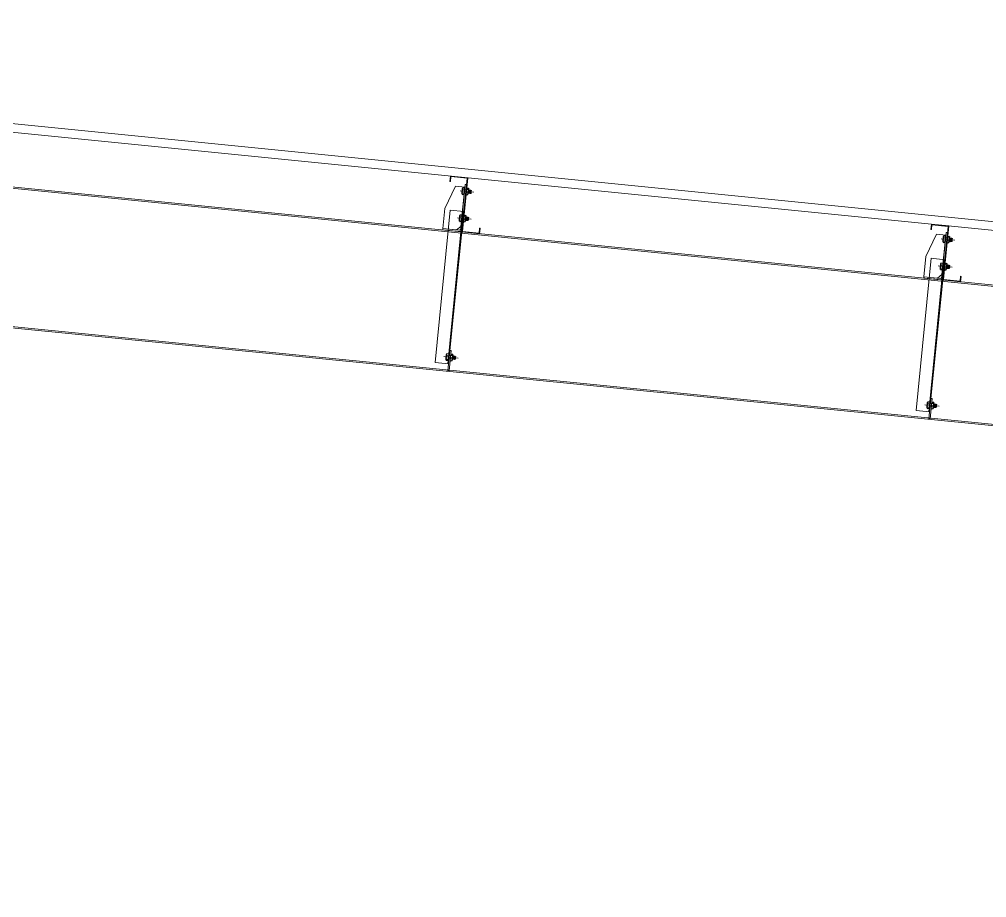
# Model space of a CAD drawing. Header units: millimetres. Extents: x 656141 to 1304589, y -54663 to 110742.
# Drawn here: x 1169814.26 to 1169819.79, y -13891.85 to -13886.83 of the extents above; entities that cross this region are included whole.
import ezdxf

# ---------------------------------------------------------------- set-up
doc = ezdxf.new("R2010")
doc.units = ezdxf.units.MM
doc.header["$LTSCALE"] = 0.35
doc.header["$MEASUREMENT"] = 0
doc.linetypes.add('CONTIN', pattern=[0, 0, 0])
doc.layers.get('0').update_dxf_attribs({"linetype": 'CONTIN'})

msp = doc.modelspace()

# ---------------------------------------------------------------- linework, layer by layer
at = {"color": 5, "linetype": 'Continuous', "lineweight": 5}
for p, q in [((1169808.2556, -13886.8288), (1169848.0503, -13890.8082)), ((1169808.2946, -13886.8828), (1169848.0453, -13890.8578))]:
    msp.add_line(p, q, dxfattribs=at)
at = {"color": 7, "linetype": 'Continuous', "lineweight": 5}
for p, q in [((1169808.7092, -13887.2372), (1169835.6081, -13889.9271)), ((1169816.7885, -13888.053), (1169816.8203, -13887.7353)), ((1169819.5396, -13888.3281), (1169819.5714, -13888.0104)), ((1169809.4277, -13888.1175), (1169846.896, -13891.854))]:
    msp.add_line(p, q, dxfattribs=at)
at = {"color": 1, "linetype": 'Continuous', "lineweight": 5}
for p, q in [((1169808.717, -13887.2458), (1169835.6073, -13889.9348)), ((1169809.4277, -13888.1097), (1169846.896, -13891.8462))]:
    msp.add_line(p, q, dxfattribs=at)
at = {"color": 7, "linetype": 'Continuous', "lineweight": 25}
for p, q in [((1169816.7879, -13887.8244), (1169816.7907, -13887.7965)), ((1169816.7893, -13887.8199), (1169816.7918, -13887.8013)), ((1169816.7907, -13887.8013), (1169816.7927, -13887.792)), ((1169816.7918, -13887.8046), (1169816.8242, -13887.8013)), ((1169816.7927, -13887.7931), (1169816.8035, -13887.792)), ((1169816.8143, -13887.7953), (1169816.8252, -13887.7942)), ((1169816.8224, -13887.8232), (1169816.8249, -13887.8046)), ((1169816.8235, -13887.828), (1169816.8263, -13887.8001)), ((1169816.8242, -13887.8046), (1169816.8263, -13887.7953)), ((1169816.8257, -13887.8064), (1169816.8269, -13887.8054)), ((1169816.8269, -13887.8064), (1169816.8281, -13887.8049)), ((1169816.8281, -13887.8226), (1169816.8327, -13887.8049)), ((1169816.8281, -13887.8067), (1169816.8302, -13887.8049)), ((1169816.8302, -13887.8067), (1169816.8314, -13887.8053)), ((1169816.8314, -13887.823), (1169816.836, -13887.8053)), ((1169816.8314, -13887.8071), (1169816.8335, -13887.8053)), ((1169816.8335, -13887.8071), (1169816.8347, -13887.8056)), ((1169816.8347, -13887.8233), (1169816.8393, -13887.8056)), ((1169816.8347, -13887.8074), (1169816.8368, -13887.8056)), ((1169816.7879, -13887.8292), (1169816.7899, -13887.8199)), ((1169816.789, -13887.8303), (1169816.7998, -13887.8292)), ((1169816.7899, -13887.8232), (1169816.8224, -13887.8199)), ((1169816.8106, -13887.8325), (1169816.8215, -13887.8314)), ((1169816.8215, -13887.8325), (1169816.8235, -13887.8232)), ((1169816.824, -13887.8234), (1169816.8248, -13887.8233)), ((1169816.8242, -13887.8234), (1169816.8248, -13887.8209)), ((1169816.8246, -13887.822), (1169816.8261, -13887.8164)), ((1169816.8248, -13887.8234), (1169816.8261, -13887.822)), ((1169816.8251, -13887.8238), (1169816.8282, -13887.8119)), ((1169816.8256, -13887.8223), (1169816.8294, -13887.8075)), ((1169816.8261, -13887.8238), (1169816.8282, -13887.822)), ((1169816.8269, -13887.8241), (1169816.8315, -13887.8064)), ((1169816.8282, -13887.8238), (1169816.8294, -13887.8223)), ((1169816.8294, -13887.8241), (1169816.8315, -13887.8223)), ((1169816.8302, -13887.8244), (1169816.8348, -13887.8067)), ((1169816.8315, -13887.8241), (1169816.8327, -13887.8226)), ((1169816.8327, -13887.8244), (1169816.8348, -13887.8226)), ((1169816.8335, -13887.8247), (1169816.8381, -13887.8071)), ((1169816.8348, -13887.8244), (1169816.836, -13887.823)), ((1169816.836, -13887.8247), (1169816.8381, -13887.823)), ((1169816.8368, -13887.8074), (1169816.838, -13887.8059)), ((1169816.8368, -13887.8181), (1169816.8396, -13887.8074)), ((1169816.838, -13887.8129), (1169816.8398, -13887.8059)), ((1169816.838, -13887.8077), (1169816.8401, -13887.8059)), ((1169816.8381, -13887.8247), (1169816.8393, -13887.8233)), ((1169816.8393, -13887.8233), (1169816.8401, -13887.8077)), ((1169816.8393, -13887.8233), (1169816.8417, -13887.8157)), ((1169816.8401, -13887.8157), (1169816.8417, -13887.8077)), ((1169816.7724, -13887.9794), (1169816.7752, -13887.9515)), ((1169816.7738, -13887.9749), (1169816.7763, -13887.9563)), ((1169816.7752, -13887.9563), (1169816.7772, -13887.947)), ((1169816.7763, -13887.9595), (1169816.8088, -13887.9563)), ((1169816.7772, -13887.9481), (1169816.7881, -13887.947)), ((1169816.7988, -13887.9502), (1169816.8097, -13887.9491)), ((1169816.8069, -13887.9781), (1169816.8094, -13887.9595)), ((1169816.808, -13887.9829), (1169816.8108, -13887.955)), ((1169816.8088, -13887.9595), (1169816.8108, -13887.9502)), ((1169816.8092, -13887.9769), (1169816.8106, -13887.9714)), ((1169816.8096, -13887.9787), (1169816.8127, -13887.9669)), ((1169816.81, -13887.9772), (1169816.8139, -13887.9624)), ((1169816.8103, -13887.9613), (1169816.8114, -13887.9604)), ((1169816.8114, -13887.9613), (1169816.8126, -13887.9599)), ((1169816.8114, -13887.979), (1169816.816, -13887.9613)), ((1169816.8126, -13887.9776), (1169816.8172, -13887.9599)), ((1169816.8126, -13887.9617), (1169816.8147, -13887.9599)), ((1169816.8147, -13887.9617), (1169816.8159, -13887.9602)), ((1169816.8147, -13887.9794), (1169816.8193, -13887.9617)), ((1169816.8159, -13887.9779), (1169816.8205, -13887.9602)), ((1169816.8159, -13887.962), (1169816.818, -13887.9602)), ((1169816.818, -13887.962), (1169816.8192, -13887.9606)), ((1169816.818, -13887.9797), (1169816.8226, -13887.962)), ((1169816.8192, -13887.9782), (1169816.8238, -13887.9606)), ((1169816.8192, -13887.9623), (1169816.8213, -13887.9606)), ((1169816.8213, -13887.9623), (1169816.8225, -13887.9609)), ((1169816.8213, -13887.973), (1169816.8241, -13887.9623)), ((1169816.8225, -13887.9679), (1169816.8243, -13887.9609)), ((1169816.8225, -13887.9627), (1169816.8246, -13887.9609)), ((1169816.8238, -13887.9782), (1169816.8246, -13887.9627)), ((1169816.8238, -13887.9782), (1169816.8262, -13887.9707)), ((1169816.8246, -13887.9707), (1169816.8262, -13887.9627)), ((1169816.7724, -13887.9842), (1169816.7744, -13887.9749)), ((1169816.7735, -13887.9853), (1169816.7843, -13887.9842)), ((1169816.7744, -13887.9781), (1169816.8069, -13887.9749)), ((1169816.7951, -13887.9874), (1169816.806, -13887.9863)), ((1169816.806, -13887.9874), (1169816.808, -13887.9781)), ((1169816.8084, -13887.9784), (1169816.8094, -13887.9783)), ((1169816.8087, -13887.9784), (1169816.8094, -13887.9758)), ((1169816.8094, -13887.9784), (1169816.8106, -13887.9769)), ((1169816.8106, -13887.9787), (1169816.8127, -13887.9769)), ((1169816.8127, -13887.9787), (1169816.8139, -13887.9772)), ((1169816.8139, -13887.979), (1169816.816, -13887.9772)), ((1169816.816, -13887.979), (1169816.8172, -13887.9776)), ((1169816.8172, -13887.9794), (1169816.8193, -13887.9776)), ((1169816.8193, -13887.9794), (1169816.8205, -13887.9779)), ((1169816.8205, -13887.9797), (1169816.8226, -13887.9779)), ((1169816.8226, -13887.9797), (1169816.8238, -13887.9782)), ((1169819.539, -13888.0995), (1169819.5418, -13888.0716)), ((1169819.5404, -13888.095), (1169819.5429, -13888.0764)), ((1169819.5418, -13888.0764), (1169819.5438, -13888.0671)), ((1169819.5429, -13888.0797), (1169819.5754, -13888.0764)), ((1169819.5438, -13888.0682), (1169819.5546, -13888.0671)), ((1169819.5654, -13888.0704), (1169819.5763, -13888.0693)), ((1169819.5735, -13888.0983), (1169819.576, -13888.0797)), ((1169819.5746, -13888.1031), (1169819.5774, -13888.0752)), ((1169819.5754, -13888.0797), (1169819.5774, -13888.0704)), ((1169819.5768, -13888.0815), (1169819.578, -13888.0805)), ((1169819.578, -13888.0815), (1169819.5792, -13888.0801)), ((1169819.578, -13888.0992), (1169819.5826, -13888.0815)), ((1169819.5792, -13888.0978), (1169819.5838, -13888.0801)), ((1169819.5792, -13888.0818), (1169819.5813, -13888.0801)), ((1169819.5813, -13888.0818), (1169819.5825, -13888.0804)), ((1169819.5813, -13888.0995), (1169819.5859, -13888.0818)), ((1169819.5825, -13888.0981), (1169819.5871, -13888.0804)), ((1169819.5825, -13888.0822), (1169819.5846, -13888.0804)), ((1169819.5846, -13888.0822), (1169819.5858, -13888.0807)), ((1169819.5846, -13888.0998), (1169819.5892, -13888.0822)), ((1169819.5858, -13888.0984), (1169819.5904, -13888.0807)), ((1169819.5858, -13888.0825), (1169819.5879, -13888.0807)), ((1169819.5879, -13888.0825), (1169819.5891, -13888.0811)), ((1169819.5879, -13888.0932), (1169819.5907, -13888.0825)), ((1169819.5891, -13888.088), (1169819.5909, -13888.0811)), ((1169819.5891, -13888.0828), (1169819.5912, -13888.0811)), ((1169819.539, -13888.1043), (1169819.541, -13888.095)), ((1169819.5401, -13888.1054), (1169819.5509, -13888.1043)), ((1169819.541, -13888.0983), (1169819.5735, -13888.095)), ((1169819.5617, -13888.1076), (1169819.5726, -13888.1065)), ((1169819.5726, -13888.1076), (1169819.5746, -13888.0983)), ((1169819.5751, -13888.0985), (1169819.576, -13888.0984)), ((1169819.5753, -13888.0985), (1169819.576, -13888.096)), ((1169819.5757, -13888.0971), (1169819.5772, -13888.0915)), ((1169819.576, -13888.0985), (1169819.5772, -13888.0971)), ((1169819.5762, -13888.0988), (1169819.5793, -13888.0871)), ((1169819.5767, -13888.0974), (1169819.5805, -13888.0826)), ((1169819.5772, -13888.0988), (1169819.5793, -13888.0971)), ((1169819.5793, -13888.0988), (1169819.5805, -13888.0974)), ((1169819.5805, -13888.0992), (1169819.5826, -13888.0974)), ((1169819.5826, -13888.0992), (1169819.5838, -13888.0978)), ((1169819.5838, -13888.0995), (1169819.5859, -13888.0978)), ((1169819.5859, -13888.0995), (1169819.5871, -13888.0981)), ((1169819.5871, -13888.0998), (1169819.5892, -13888.0981)), ((1169819.5892, -13888.0998), (1169819.5904, -13888.0984)), ((1169819.5904, -13888.0984), (1169819.5912, -13888.0828)), ((1169819.5904, -13888.0984), (1169819.5928, -13888.0908)), ((1169819.5912, -13888.0908), (1169819.5928, -13888.0828)), ((1169819.5235, -13888.2545), (1169819.5263, -13888.2266)), ((1169819.5249, -13888.25), (1169819.5274, -13888.2314)), ((1169819.5263, -13888.2314), (1169819.5283, -13888.2221)), ((1169819.5274, -13888.2346), (1169819.5599, -13888.2314)), ((1169819.5283, -13888.2232), (1169819.5392, -13888.2221)), ((1169819.5499, -13888.2253), (1169819.5608, -13888.2243)), ((1169819.558, -13888.2532), (1169819.5605, -13888.2346)), ((1169819.5591, -13888.258), (1169819.5619, -13888.2302)), ((1169819.5599, -13888.2346), (1169819.5619, -13888.2253)), ((1169819.5603, -13888.252), (1169819.5617, -13888.2465)), ((1169819.5607, -13888.2538), (1169819.5638, -13888.242)), ((1169819.5611, -13888.2524), (1169819.565, -13888.2376)), ((1169819.5614, -13888.2365), (1169819.5625, -13888.2355)), ((1169819.5625, -13888.2365), (1169819.5637, -13888.235)), ((1169819.5625, -13888.2541), (1169819.5671, -13888.2365)), ((1169819.5637, -13888.2527), (1169819.5683, -13888.235)), ((1169819.5637, -13888.2368), (1169819.5658, -13888.235)), ((1169819.5658, -13888.2368), (1169819.567, -13888.2353)), ((1169819.5658, -13888.2545), (1169819.5704, -13888.2368)), ((1169819.567, -13888.253), (1169819.5716, -13888.2353)), ((1169819.567, -13888.2371), (1169819.5691, -13888.2353)), ((1169819.5691, -13888.2371), (1169819.5703, -13888.2357)), ((1169819.5691, -13888.2548), (1169819.5737, -13888.2371)), ((1169819.5703, -13888.2534), (1169819.5749, -13888.2357)), ((1169819.5703, -13888.2375), (1169819.5724, -13888.2357)), ((1169819.5724, -13888.2375), (1169819.5736, -13888.236)), ((1169819.5724, -13888.2481), (1169819.5752, -13888.2375)), ((1169819.5736, -13888.243), (1169819.5754, -13888.236)), ((1169819.5736, -13888.2378), (1169819.5757, -13888.236)), ((1169819.5749, -13888.2534), (1169819.5757, -13888.2378)), ((1169819.5749, -13888.2534), (1169819.5773, -13888.2458)), ((1169819.5757, -13888.2458), (1169819.5773, -13888.2378)), ((1169819.5235, -13888.2593), (1169819.5255, -13888.25)), ((1169819.5246, -13888.2604), (1169819.5354, -13888.2593)), ((1169819.5255, -13888.2532), (1169819.558, -13888.25)), ((1169819.5462, -13888.2625), (1169819.5571, -13888.2614)), ((1169819.5571, -13888.2625), (1169819.5591, -13888.2532)), ((1169819.5596, -13888.2535), (1169819.5605, -13888.2534)), ((1169819.5598, -13888.2535), (1169819.5605, -13888.2509)), ((1169819.5605, -13888.2535), (1169819.5617, -13888.252)), ((1169819.5617, -13888.2538), (1169819.5638, -13888.252)), ((1169819.5638, -13888.2538), (1169819.565, -13888.2524)), ((1169819.565, -13888.2541), (1169819.5671, -13888.2524)), ((1169819.5671, -13888.2541), (1169819.5683, -13888.2527)), ((1169819.5683, -13888.2545), (1169819.5704, -13888.2527)), ((1169819.5704, -13888.2545), (1169819.5716, -13888.253)), ((1169819.5716, -13888.2548), (1169819.5737, -13888.253)), ((1169819.5737, -13888.2548), (1169819.5749, -13888.2534)), ((1169816.6961, -13888.7737), (1169816.6989, -13888.7458)), ((1169816.6989, -13888.7506), (1169816.7009, -13888.7413)), ((1169816.7009, -13888.7424), (1169816.7117, -13888.7413)), ((1169816.7241, -13888.7447), (1169816.735, -13888.7436)), ((1169816.734, -13888.754), (1169816.7361, -13888.7447)), ((1169816.6961, -13888.7785), (1169816.6981, -13888.7692)), ((1169816.6972, -13888.7796), (1169816.708, -13888.7785)), ((1169816.6975, -13888.7692), (1169816.7, -13888.7506)), ((1169816.6981, -13888.7726), (1169816.7322, -13888.7692)), ((1169816.7, -13888.754), (1169816.734, -13888.7506)), ((1169816.7204, -13888.7819), (1169816.7313, -13888.7808)), ((1169816.7313, -13888.7819), (1169816.7333, -13888.7726)), ((1169816.7322, -13888.7726), (1169816.7347, -13888.754)), ((1169816.7333, -13888.7774), (1169816.7361, -13888.7495)), ((1169816.7337, -13888.7729), (1169816.7347, -13888.7728)), ((1169816.734, -13888.7729), (1169816.7347, -13888.7703)), ((1169816.7344, -13888.7714), (1169816.7359, -13888.7658)), ((1169816.7347, -13888.7729), (1169816.7359, -13888.7714)), ((1169816.7349, -13888.7732), (1169816.738, -13888.7614)), ((1169816.7353, -13888.7717), (1169816.7392, -13888.7569)), ((1169816.7355, -13888.7558), (1169816.7367, -13888.7549)), ((1169816.7359, -13888.7732), (1169816.738, -13888.7714)), ((1169816.7367, -13888.7558), (1169816.7379, -13888.7544)), ((1169816.7367, -13888.7735), (1169816.7412, -13888.7558)), ((1169816.7379, -13888.7721), (1169816.7425, -13888.7544)), ((1169816.7379, -13888.7562), (1169816.74, -13888.7544)), ((1169816.738, -13888.7732), (1169816.7392, -13888.7717)), ((1169816.7392, -13888.7735), (1169816.7412, -13888.7717)), ((1169816.74, -13888.7562), (1169816.7412, -13888.7547)), ((1169816.74, -13888.7739), (1169816.7446, -13888.7562)), ((1169816.7412, -13888.7724), (1169816.7458, -13888.7547)), ((1169816.7412, -13888.7565), (1169816.7432, -13888.7547)), ((1169816.7412, -13888.7735), (1169816.7425, -13888.7721)), ((1169816.7425, -13888.7739), (1169816.7446, -13888.7721)), ((1169816.7432, -13888.7565), (1169816.7445, -13888.7551)), ((1169816.7432, -13888.7742), (1169816.7479, -13888.7565)), ((1169816.7445, -13888.7727), (1169816.7491, -13888.7551)), ((1169816.7445, -13888.7569), (1169816.7466, -13888.7551)), ((1169816.7446, -13888.7739), (1169816.7458, -13888.7724)), ((1169816.7458, -13888.7742), (1169816.7479, -13888.7724)), ((1169816.7466, -13888.7569), (1169816.7478, -13888.7554)), ((1169816.7466, -13888.7675), (1169816.7494, -13888.7569)), ((1169816.7478, -13888.7624), (1169816.7496, -13888.7554)), ((1169816.7478, -13888.7572), (1169816.7499, -13888.7554)), ((1169816.7479, -13888.7742), (1169816.7491, -13888.7727)), ((1169816.7491, -13888.7727), (1169816.7499, -13888.7572)), ((1169816.7491, -13888.7727), (1169816.7515, -13888.7651)), ((1169816.7499, -13888.7651), (1169816.7515, -13888.7572)), ((1169819.4472, -13889.0488), (1169819.45, -13889.0209)), ((1169819.45, -13889.0257), (1169819.452, -13889.0164)), ((1169819.452, -13889.0175), (1169819.4628, -13889.0164)), ((1169819.4752, -13889.0198), (1169819.4861, -13889.0188)), ((1169819.4852, -13889.0291), (1169819.4872, -13889.0198)), ((1169819.4472, -13889.0536), (1169819.4492, -13889.0443)), ((1169819.4483, -13889.0547), (1169819.4591, -13889.0536)), ((1169819.4486, -13889.0443), (1169819.4511, -13889.0257)), ((1169819.4492, -13889.0477), (1169819.4833, -13889.0443)), ((1169819.4511, -13889.0291), (1169819.4852, -13889.0257)), ((1169819.4715, -13889.057), (1169819.4824, -13889.0559)), ((1169819.4824, -13889.057), (1169819.4844, -13889.0477)), ((1169819.4833, -13889.0477), (1169819.4858, -13889.0291)), ((1169819.4844, -13889.0525), (1169819.4872, -13889.0246)), ((1169819.4848, -13889.048), (1169819.4858, -13889.0479)), ((1169819.4851, -13889.048), (1169819.4858, -13889.0454)), ((1169819.4855, -13889.0465), (1169819.487, -13889.041)), ((1169819.4858, -13889.048), (1169819.487, -13889.0465)), ((1169819.486, -13889.0483), (1169819.4891, -13889.0365)), ((1169819.4864, -13889.0469), (1169819.4903, -13889.0321)), ((1169819.4866, -13889.031), (1169819.4878, -13889.03)), ((1169819.487, -13889.0483), (1169819.4891, -13889.0465)), ((1169819.4878, -13889.031), (1169819.489, -13889.0295)), ((1169819.4878, -13889.0486), (1169819.4923, -13889.031)), ((1169819.489, -13889.0472), (1169819.4936, -13889.0295)), ((1169819.489, -13889.0313), (1169819.4911, -13889.0295)), ((1169819.4891, -13889.0483), (1169819.4903, -13889.0469)), ((1169819.4903, -13889.0486), (1169819.4923, -13889.0469)), ((1169819.4911, -13889.0313), (1169819.4923, -13889.0298)), ((1169819.4911, -13889.049), (1169819.4957, -13889.0313)), ((1169819.4923, -13889.0475), (1169819.4969, -13889.0298)), ((1169819.4923, -13889.0316), (1169819.4943, -13889.0298)), ((1169819.4923, -13889.0486), (1169819.4936, -13889.0472)), ((1169819.4936, -13889.049), (1169819.4957, -13889.0472)), ((1169819.4943, -13889.0316), (1169819.4956, -13889.0302)), ((1169819.4943, -13889.0493), (1169819.499, -13889.0316)), ((1169819.4956, -13889.0479), (1169819.5002, -13889.0302)), ((1169819.4956, -13889.0319), (1169819.4977, -13889.0302)), ((1169819.4957, -13889.049), (1169819.4969, -13889.0475)), ((1169819.4969, -13889.0493), (1169819.499, -13889.0475)), ((1169819.4977, -13889.0319), (1169819.4989, -13889.0305)), ((1169819.4977, -13889.0427), (1169819.5005, -13889.0319)), ((1169819.4989, -13889.0375), (1169819.5007, -13889.0305)), ((1169819.4989, -13889.0323), (1169819.501, -13889.0305)), ((1169819.499, -13889.0493), (1169819.5002, -13889.0479)), ((1169819.5002, -13889.0479), (1169819.501, -13889.0323)), ((1169819.5002, -13889.0479), (1169819.5026, -13889.0403)), ((1169819.501, -13889.0403), (1169819.5026, -13889.0323))]:
    msp.add_line(p, q, dxfattribs=at)
at = {"color": 254, "linetype": 'Continuous', "lineweight": 9, "true_color": 0xdcdcdc}
for p, q in [((1169816.856, -13887.8171), (1169816.7764, -13887.8092)), ((1169816.8405, -13887.9721), (1169816.7609, -13887.9641)), ((1169819.6071, -13888.0923), (1169819.5275, -13888.0843)), ((1169819.5916, -13888.2472), (1169819.512, -13888.2392)), ((1169816.7658, -13888.7666), (1169816.6846, -13888.7585)), ((1169819.5169, -13889.0417), (1169819.4357, -13889.0336))]:
    msp.add_line(p, q, dxfattribs=at)
at = {"color": 11, "linetype": 'Continuous', "lineweight": 15}
for p, q in [((1169816.7203, -13887.9209), (1169816.6332, -13888.7924)), ((1169816.7932, -13887.9282), (1169816.706, -13888.7997)), ((1169816.7978, -13887.9287), (1169816.7106, -13888.8002)), ((1169816.7978, -13887.9287), (1169816.7203, -13887.9209)), ((1169819.4714, -13888.196), (1169819.3843, -13889.0675)), ((1169819.5443, -13888.2033), (1169819.4571, -13889.0748)), ((1169819.5489, -13888.2038), (1169819.4617, -13889.0753)), ((1169819.5489, -13888.2038), (1169819.4714, -13888.196)), ((1169816.7106, -13888.8002), (1169816.6332, -13888.7924)), ((1169819.4617, -13889.0753), (1169819.3843, -13889.0675))]:
    msp.add_line(p, q, dxfattribs=at)
at = {"color": 1, "linetype": 'Continuous', "lineweight": 15}
for points in [[(1169816.7211, -13887.7567), (1169816.7239, -13887.7288), (1169816.8169, -13887.7381), (1169816.7862, -13888.0449), (1169816.8885, -13888.0551), (1169816.8916, -13888.0241), (1169816.8885, -13888.0238), (1169816.8857, -13888.0517), (1169816.7896, -13888.0421), (1169816.8203, -13887.7353), (1169816.7211, -13887.7254), (1169816.718, -13887.7564)], [(1169819.4722, -13888.0318), (1169819.475, -13888.0039), (1169819.568, -13888.0132), (1169819.5373, -13888.32), (1169819.6396, -13888.3302), (1169819.6427, -13888.2993), (1169819.6396, -13888.2989), (1169819.6368, -13888.3268), (1169819.5407, -13888.3172), (1169819.5714, -13888.0104), (1169819.4722, -13888.0005), (1169819.4691, -13888.0315)]]:
    msp.add_lwpolyline(points, close=True, dxfattribs=at)
at = {"color": 2, "linetype": 'Continuous', "lineweight": 15}
for points in [[(1169816.8133, -13887.7737), (1169816.7877, -13888.0294), (1169816.7821, -13888.0399), (1169816.7707, -13888.0434), (1169816.6777, -13888.034), (1169816.6785, -13888.0263), (1169816.7715, -13888.0356), (1169816.7772, -13888.0339), (1169816.78, -13888.0286), (1169816.8056, -13887.773)], [(1169816.6901, -13887.9101), (1169816.7498, -13887.783), (1169816.804, -13887.7885), (1169816.7815, -13888.0131), (1169816.7559, -13888.034), (1169816.6785, -13888.0263)], [(1169819.5644, -13888.0489), (1169819.5388, -13888.3045), (1169819.5332, -13888.315), (1169819.5218, -13888.3185), (1169819.4288, -13888.3092), (1169819.4296, -13888.3014), (1169819.5226, -13888.3107), (1169819.5283, -13888.309), (1169819.5311, -13888.3037), (1169819.5567, -13888.0481)], [(1169819.4412, -13888.1852), (1169819.5009, -13888.0581), (1169819.5551, -13888.0636), (1169819.5326, -13888.2883), (1169819.5071, -13888.3092), (1169819.4296, -13888.3014)]]:
    msp.add_lwpolyline(points, close=True, dxfattribs=at)
at = {"color": 7, "linetype": 'Continuous', "lineweight": 5}
for points in [[(1169816.7261, -13888.7235), (1169816.7145, -13888.8397), (1169816.7068, -13888.8389), (1169816.7184, -13888.7227)], [(1169819.4773, -13888.9986), (1169819.4656, -13889.1148), (1169819.4579, -13889.114), (1169819.4695, -13888.9978)]]:
    msp.add_lwpolyline(points, close=True, dxfattribs=at)

doc.saveas('drawing.dxf')
